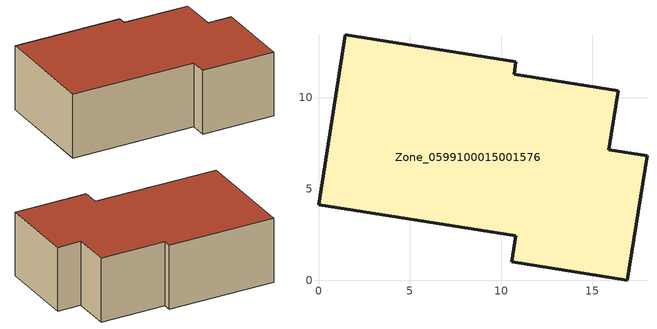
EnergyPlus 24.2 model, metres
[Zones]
Zone_0599100015001576
 floor ground (C_G): 0,4.14 1.47,13.43 10.81,11.95 10.71,11.27 16.41,10.37 15.9,7.14 17.99,6.81 16.91,0 10.57,1.01 10.8,2.44 z0.82
 wall outside (C_F): 15.9,7.14 16.41,10.37 10.71,11.27 10.81,11.95 1.47,13.43 0,4.14 10.8,2.44 10.57,1.01 16.91,0 17.99,6.81 15.9,7.14 z0.82:6.5
 roof outside (C_R): 16.91,0 17.99,6.81 15.9,7.14 16.41,10.37 10.71,11.27 10.81,11.95 1.47,13.43 0,4.14 10.8,2.44 10.57,1.01 z6.5
[BUILDING]
Pand.0599100015001576: North Axis=0; Terrain=City; Loads Convergence Tolerance Value=0.04; Temperature Convergence Tolerance Value=0.4; Solar Distribution=FullExterior; Maximum Number of Warmup Days=25; Minimum Number of Warmup Days=1
[Site:Location]
Rotterdam.The.Hague.AP_ZH_NLD Design_Conditions: Latitude=51.96; Longitude=4.45; Time Zone=1; Elevation=-4.5
[SITE:GROUNDTEMPERATURE:BUILDINGSURFACE]
18, 18, 18, 18, 18, 18, 18, 18, 18, 18, 18, 18
[MATERIAL] Thermal Absorptance=0.9; Solar Absorptance=0.7; Visible Absorptance=0.7
Name | Roughness | Thickness | Conductivity | Density | Specific Heat
G.D.1965 | MediumSmooth | 0.15 | 1 | 540 | 1210
F.D.1965 | Rough | 0.3 | 0.857143 | 1920 | 840
R.D.1965 | MediumRough | 0.2 | 0.08 | 1500 | 1000
[CONSTRUCTION]
C_G: G.D.1965
C_F: F.D.1965
C_R: R.D.1965
[ZONE]
Zone_0599100015001576: Type=1; Multiplier=1; Ceiling Height=Autocalculate; Volume=Autocalculate; Floor Area=autocalculate; Part of Total Floor Area=Yes
[ZONEINFILTRATION:DESIGNFLOWRATE]
Infil_Zone_0599100015001576: Zone or ZoneList or Space or SpaceList=Zone_0599100015001576; Schedule=AlwaysOn; Design Flow Rate Calculation Method=Flow/Area; Flow Rate per Floor Area=0.0042; Constant Term Coefficient=1; Temperature Term Coefficient=0; Velocity Term Coefficient=0; Velocity Squared Term Coefficient=0
[HVACTEMPLATE:ZONE:IDEALLOADSAIRSYSTEM]
Zone_0599100015001576: Maximum Heating Supply Air Temperature=50; Minimum Cooling Supply Air Temperature=13; Maximum Heating Supply Air Humidity Ratio=0.0156; Minimum Cooling Supply Air Humidity Ratio=0.0077; Heating Limit=NoLimit; Cooling Limit=NoLimit; Dehumidification Control Type=ConstantSensibleHeatRatio; Cooling Sensible Heat Ratio=0.7; Dehumidification Setpoint=60; Humidification Control Type=None; Humidification Setpoint=30; Outdoor Air Method=None; Outdoor Air Flow Rate per Person=0.00944; Outdoor Air Flow Rate per Zone Floor Area=0; Outdoor Air Flow Rate per Zone=0; Demand Controlled Ventilation Type=None; Outdoor Air Economizer Type=NoEconomizer; Heat Recovery Type=None; Sensible Heat Recovery Effectiveness=0.7; Latent Heat Recovery Effectiveness=0.65
[ZONECONTROL:THERMOSTAT]
ThermostatControl_Zone_0599100015001576: Zone or ZoneList=Zone_0599100015001576; Control Type Schedule=DualSetpointControlType; Control 1=Thermostat_Zone_0599100015001576; Temperature Difference Between Cutout And Setpoint=0
[THERMOSTATSETPOINT:DUALSETPOINT]
Thermostat_Zone_0599100015001576: Heating Setpoint Temperature Schedule=HeatingSetpoint_Zone_0599100015001576; Cooling Setpoint Temperature Schedule=CoolingSetpoint_Zone_0599100015001576
[SCHEDULE:COMPACT]
HeatingSetpoint_Zone_0599100015001576: Through: 12/31, For: AllDays, Until: 24:00, 21
CoolingSetpoint_Zone_0599100015001576: Through: 12/31, For: AllDays, Until: 24:00, 24
DualSetpointControlType: Through: 12/31, For: AllDays, Until: 24:00, 4
AlwaysOn: Through: 12/31, For: AllDays, Until: 24:00, 1
